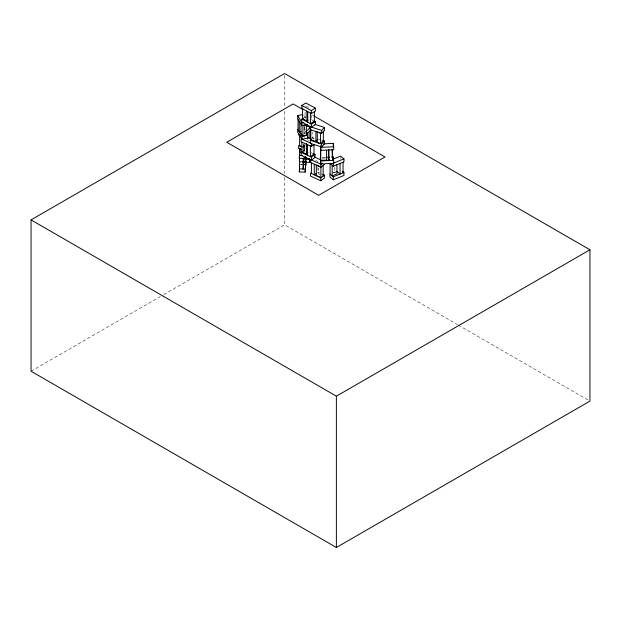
<?xml version="1.0" encoding="UTF-8"?>
<svg xmlns="http://www.w3.org/2000/svg" width="621" height="621" viewBox="0 0 621 621"><rect width="100%" height="100%" fill="white"/><g stroke="black" fill="none" stroke-linecap="round" stroke-linejoin="round"><path stroke-width="0.47" stroke-dasharray="3.1 2.33" d="M303.77 143.932L303.677 148.621L305.353 148.636M303.886 148.621L303.956 145.244L306.696 145.267M311.99 138.561L313.139 137.381L313.139 138.871M302.73 146.913L305.19 144.608M303.599 147.34L304.965 146.067M304.965 149.048L303.599 150.329L303.677 145.64L305.353 145.648M303.351 150.864L304.795 149.801L304.795 151.291M304.22 117.586L305.811 116.601L305.811 118.836M31.05 371.218L160.35 296.566M163.711 294.626L284.62 224.818L457.413 324.581M332.608 172.964L336.155 171.528M333.26 172.848L334.859 172.196L336.256 173.352M322.206 157.517L324.985 157.385M322.113 158.161L325.451 157.998M302.606 147.922L305.105 148.015M303.436 150.942L305.105 150.996M300.098 161.437L301.767 161.499M300.028 162.073L301.697 162.128M300.642 164.208L302.311 164.27M300.098 164.425L301.767 164.48M318.371 139.073L321.857 140.206M314.296 138.483L312.596 137.932L312.596 132.141M307.116 139.772L308.777 140.362M311.121 152.688L312.565 153.34M315.74 160.583L317.898 161.561M317.572 172.033L320.125 173.189M320.094 174.633L318.557 173.934L318.557 168.144M305.811 105.981L310.578 108.535M311.377 119.574L313.046 120.497M312.332 115.04L314.001 116.003M458.251 325.07L589.112 400.615M303.7 115.273L305.602 118.417M304.174 129.657L305.128 131.233M304.174 132.646L305.128 134.221M340.587 157.618L340.587 159.108M334.859 167.375L334.859 172.196M317.898 167.352L317.898 172.18M311.711 114.955L311.711 119.783M305.066 112.238L305.066 117.066M304.787 126.816L304.88 133.926M304.88 134.889L304.88 137.784M304.453 126.311L304.453 132.102M304.119 144.507L304.119 150.298M303.956 145.244L303.886 151.516M303.809 144.646L303.77 151.578M284.62 75.444L284.62 107.449M284.62 111.33L284.62 173.414M284.62 177.288L284.62 224.818"/><path stroke-width="0.93" d="M303.754 158.471L303.677 162.228L303.677 159.24M305.353 162.236L309.53 162.267L309.6 158.51M305.346 156.647L305.144 158.518L299.306 158.316L299.997 148.768M299.306 158.316L299.601 155.506M299.904 152.696L300.098 148.582M302.606 161.53L305.936 161.646L305.144 172.126L299.306 171.916L299.601 166.125M299.306 171.916L299.601 169.106M305.144 172.126L305.936 161.646M322.726 140.493L324.473 141.052L324.473 144.041L321.608 146.983L310.275 143.311L310.275 140.323L311.416 139.151M321.608 130.394L310.275 126.723L310.275 129.711L321.608 133.383L321.608 130.394L324.473 127.452L314.878 124.34M321.608 133.383L324.473 130.441L324.473 127.452M310.81 129.152L310.81 139.772L315.91 141.425L317.704 139.585M320.483 143.653L320.483 133.041L317.292 132.009L317.292 142.62L320.483 143.653L323.347 140.711L323.347 131.062M321.608 146.983L321.608 144.002L324.473 141.052M305.648 131.823L310.438 127.352L305.454 125.574M306.332 134.167L310.438 130.34L310.438 127.352M313.318 153.659L315.026 154.435L315.026 157.416L311.416 160.078L301.185 155.444L301.185 152.456L302.629 151.392M311.835 144.972L310.391 146.036L310.391 156.647L314.001 153.992L314.001 144.344M311.416 146.471L311.416 143.49L301.185 138.856L301.185 141.844L311.416 146.471L314.304 144.344M301.86 142.31L301.86 151.959L306.464 154.047L307.969 152.937M311.416 160.078L311.416 157.09L315.026 154.435M320.778 164.169L310.547 159.543L310.547 162.523L320.778 167.158L320.778 164.169L322.221 163.113M320.778 167.158L324.387 164.503M316.454 173.243L314.288 174.835L314.288 164.223M320.778 177.777L310.547 173.143L310.547 176.131L320.778 180.765L320.778 177.777L324.387 175.114L322.687 174.346M320.778 180.765L324.387 178.103L324.387 175.114M301.837 105.477L305.811 102.993L315.352 108.101L315.352 111.089L311.369 113.565L301.837 108.458L301.837 105.477L311.369 110.577L315.352 108.101M313.76 120.854L315.352 121.7L315.352 124.689L311.369 127.165L301.837 122.065L301.837 119.077L303.428 118.083M302.582 107.992L302.582 118.611L306.875 120.909L308.117 120.132M311.369 127.165L311.369 124.177L315.352 121.7M31.05 219.896L284.62 73.503L589.95 249.782L589.95 401.104L336.38 547.497L31.05 371.218L31.05 219.896L336.38 396.182L589.95 249.782M333.493 158.999L340.587 156.119L343.949 158.883L343.949 161.871L333.314 166.187L329.945 163.424M343.949 158.883L333.314 163.207L333.314 166.187M333.314 176.806L343.949 172.491L343.949 175.471L333.314 179.795L329.945 177.032L329.945 174.043L333.314 176.806L333.314 179.795M307.504 124.557L301.985 125.667L297.7 118.58L297.7 115.599L302.303 114.668M297.7 115.599L301.985 122.686L303.824 122.314M301.107 131.419L299.26 131.792L299.26 121.173M302.932 135.983L306.378 135.285L306.378 124.674L302.932 125.364L302.932 135.983L300.999 132.793L300.999 123.144M301.985 136.286L307.504 135.168L307.504 138.157L301.985 139.275L297.7 132.188L297.7 129.199L301.985 136.286L301.985 139.275M323.13 143.87L333.314 143.373L333.811 149.723L320.847 150.36L320.358 146.991M320.607 145.687L320.847 147.371L333.811 146.742M325.909 157.338L329.611 157.16M331.459 157.066L333.314 156.973L333.811 163.331L320.847 163.96L320.358 157.61L320.847 163.96M326.592 150.406L326.592 160.063L320.762 160.342L320.762 149.731M327.764 160.234L329.611 160.14M320.847 160.979L333.811 160.342M304.802 159.248L309.53 159.279L309.53 162.267M299.306 155.328L302.644 155.444M302.536 162.159L305.874 162.275L305.874 157.455M303.149 164.293L305.648 164.386L305.648 156.663M303.436 164.542L305.936 164.627M299.306 168.928L305.144 169.137M310.275 140.323L321.608 144.002M300.277 135.541L298.623 134.951L298.623 133.453M301.953 146.634L299.625 145.803L299.625 135.184M301.938 146.75L298.623 145.562L298.623 148.551L301.938 149.739M307.356 137.357L310.764 138.902M314.156 156.88L320.979 159.97M301.185 152.456L311.416 157.09M301.837 119.077L311.369 124.177M303.149 109.738L293.128 103.948L226.774 142.256L318.643 195.297L384.997 156.989L314.001 116.003M342.606 171.38L343.949 172.491M336.698 171.303L340.06 174.066L340.06 163.447M306.075 132.809L307.504 135.168M326.382 158.658L326.592 160.063M343.056 162.236L343.056 172.855M336.962 164.278L336.962 173.927L332.173 175.867L332.173 165.256M336.38 396.182L336.38 547.497M333.314 143.373L333.314 146.362M333.314 156.973L333.314 159.962M332.538 149.808L332.538 160.42L332.041 149.335M330.069 163.525L330.069 174.144M328.889 149.987L328.889 160.598L328.4 149.514M323.168 165.403L323.168 176.022M320.847 147.371L320.847 150.36M320.452 147.627L320.452 158.239M315.91 131.776L315.91 141.425M314.389 111.563L314.389 121.211L310.415 123.695L310.415 113.076M311.369 110.577L311.369 113.565M311.408 162.919L311.408 173.531M309.856 130.876L309.856 138.599M307.938 132.677L307.938 138.467M307.729 111.64L307.729 122.259M307.511 144.732L307.511 155.351M306.875 111.26L306.875 120.909M306.464 143.428L306.464 154.047M305.144 157.028L305.144 158.518M303.522 157.975L303.164 169.067L303.164 158.448M301.985 122.686L301.985 125.667M299.516 158.324L299.516 168.935M298.057 119.178L298.057 129.797M320.91 167.065L316.306 164.976L316.306 175.596L320.91 177.684L320.91 167.065"/></g></svg>
